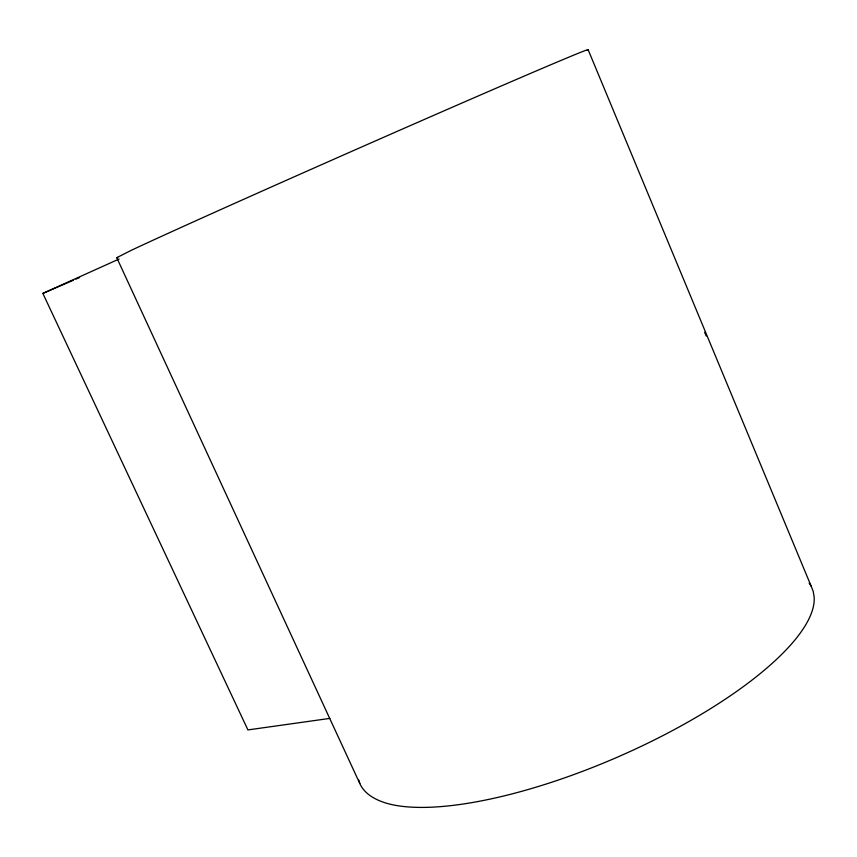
<?xml version="1.0" encoding="UTF-8"?>
<svg xmlns="http://www.w3.org/2000/svg" width="857" height="857" viewBox="0 0 857 857"><rect width="100%" height="100%" fill="white"/><g stroke="black" fill="none" stroke-linecap="round" stroke-linejoin="round"><path stroke-width="1.29" d="M116.745 257.689L131.292 250.319A257.057 2.357 -23.8 0 1 380.015 138.898A257.057 2.357 -23.8 0 1 586.649 50.017L588.138 49.738L811.118 586.07L813.197 591.33L814.15 597.029A245.734 76.851 -23.5 0 1 644.325 744.84A245.734 76.851 -23.5 0 1 385.971 803.073C375.42 799.795 364.45 794.053 359.779 783.459L116.745 257.689L117.688 257.464M587.099 50.381L588.138 49.738M329.827 718.402L247.919 729.918L42.85 293.405L119.102 259.018M42.85 293.405L73.477 280.185M75.919 279.125L79.594 277.539M809.179 583.21L811.118 586.07M704.647 332.312L706.189 336.019M358.826 780.116L359.779 783.459"/></g></svg>
